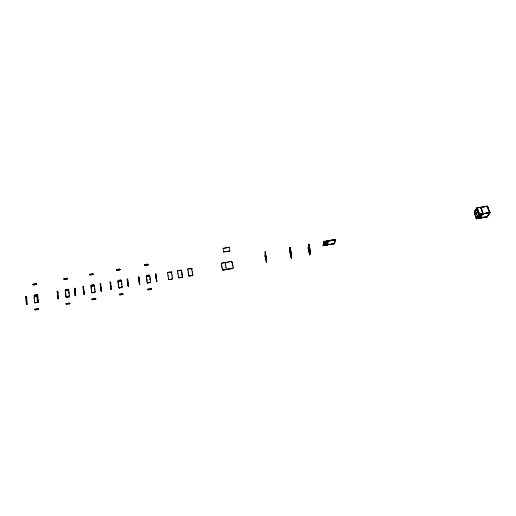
<?xml version="1.0" encoding="UTF-8"?>
<svg xmlns="http://www.w3.org/2000/svg" width="516" height="516" viewBox="0 0 516 516"><rect width="100%" height="100%" fill="white"/><g stroke="black" fill="none" stroke-linecap="round" stroke-linejoin="round"><path stroke-width="0.77" d="M266.611 262.347L264.953 255.717L265.25 251.776L265.85 256.252M265.172 256.562L265.385 257.632M265.243 253.33L265.25 251.776M265.605 258.697L266.114 259.825M266.385 261.154L266.624 260.832L266.05 260.838L266.669 261.96L266.379 262.554L266.404 258.845L265.476 252.963M266.669 261.96L266.553 261.967M266.327 261.747L266.695 258.8L266.14 256.091M289.915 251.311L289.753 249.434L290.398 249.596M290.205 251.26L289.928 247.454L290.676 249.66M289.824 252.343L289.96 250.312M290.044 249.383L289.682 250.247M290.218 247.403L289.844 248.39M290.295 254.465L290.592 254.304L290.295 254.465L289.837 252.234M290.289 253.156L290.811 254.169M290.45 251.311L290.689 252.382L290.992 252.221L290.689 252.382M291.534 256.723L291.192 256.504L291.534 256.723L291.598 255.156L289.928 247.454M290.76 256.594L291.063 256.433L290.76 256.594L290.302 254.356M291.708 254.949L291.353 254.736L291.321 255.091L291.759 254.388L291.637 253.853L291.34 254.014L290.689 249.544M290.908 255.955L291.405 258.148L290.772 256.484M291.076 254.13L291.224 256.117M291.114 258.194L291.43 256.974L291.405 258.148M291.192 256.504L291.153 256.916L291.476 256.458M291.25 256.775L291.598 255.156M291.411 255.001L291.759 254.388M291.514 256.065L291.353 254.736M291.611 255.039L291.643 254.685M309.639 254.93L310.006 253.704L309.639 254.93L308.033 248.157L308.181 247.112M308.336 246.067L308.749 245.19L308.336 246.067L308.587 247.125M308.71 246.306L309.013 246.138L308.71 246.306L308.478 245.126L308.903 244.126L310.522 251.092L310.026 251.802L310.4 250.55L309.761 250.84L310.11 250.602M309.097 246.429L308.903 244.126M308.445 248.061L308.2 247.003L308.607 246.132M308.62 244.178L309.136 245.313M308.594 248.938L308.291 249.099L308.82 250.105M308.826 249.899L309.09 250.847M308.968 248.97L309.232 249.925M309.11 248.035L309.355 249.105L309.665 248.938L309.355 249.105M308.781 251.215L309.039 252.163M309.645 249.054L309.116 246.313M309.606 248.454L310.09 250.718M309.284 253.227L309.516 254.401L310.013 254.33M309.471 252.692L309.716 253.756M309.613 251.769L310.148 252.788L309.774 250.731M309.923 251.608L310.148 252.788M309.8 253.227L310.026 253.595L310.297 251.866L309.864 253.498M309.864 252.84L310.29 252.55M310.316 251.75L310.432 251.66M323.08 245.513L323.893 241.391L335.4 239.372L334.497 243.784L323.08 245.513L329.814 244.332M323.145 245.777L323.893 241.391M324.042 242.036L324.448 241.404L324.396 242.256L324.042 242.036L324.448 241.404M323.448 245.616L323.848 244.997L323.738 245.564L323.39 245.352M323.745 244.139L324.209 243.171L324.029 244.094L323.68 243.875M324.106 242.307L324.158 241.456M324.312 245.19L325.473 244.874L325.512 245.255L324.312 245.19L325.473 244.874M324.377 245.455L324.332 245.074M325.157 241.559L326.305 241.359M326.867 241.095L329.543 240.791L327.983 241.623L328.079 241.159L326.931 241.359L326.892 240.978M328.705 244.694C329.202 243.804 326.176 246.196 326.112 244.765M326.931 241.359L329.543 240.791M327.234 242.223L327.196 241.843L327.234 242.223L324.945 242.63L327.26 242.107M327.344 244.107L327.312 244.829L326.176 245.029M327.312 244.829L327.408 244.371L327.596 244.778L328.731 244.578M327.821 243.152L327.725 242.275L327.596 243.462L328.015 242.23L327.886 243.417M330.105 240.527L331.343 240.475L330.169 240.791L330.13 240.411M329.369 244.468C331.704 243.668 329.466 245.242 329.305 244.203M330.169 240.791L331.343 240.475M331.898 240.211L333.072 239.895L333.11 240.275L331.962 240.475L331.923 240.095M331.117 244.268L332.278 243.952L331.117 244.268L331.078 243.894L332.188 243.804M333.11 240.275L331.988 240.359M333.646 239.792L333.684 240.179L334.574 239.908L333.646 239.792L333.684 240.179M332.82 243.971L333.697 243.707L332.755 243.707M333.607 243.558L333.671 243.823M333.891 243.507L334.31 242.888L334.239 243.72L333.891 243.507L334.31 242.888M334.297 242.288L334.736 241.049L334.587 242.236M333.955 243.771L334.026 242.933M334.865 239.856L334.729 240.443L335.148 239.805L334.8 239.592L335.148 239.805M334.497 243.784L335.4 239.372M231.671 261.625L231.529 262.134L231.22 261.709M231.245 262.005L231.632 261.696M231.316 261.993L231.561 261.554M486.756 206.419C486.633 207.755 487.775 205.781 486.672 206.548M476.352 218.616L474.23 212.263L476.99 207.89L487.549 206.052L489.839 212.715L487.955 215.456M476.087 209.78A0.884 0.755 22.6 0 1 476.558 208.896L477.319 207.838L477.597 210.064C478.132 209.509 478.687 211.154 477.939 211.096L478.287 212.121C478.822 211.566 479.377 213.211 478.635 213.147L479.035 214.495L490.2 212.54L478.951 214.237M476.255 209.909L476.571 209.406M477.145 208.116L477.59 208.193M474.643 213.153L474.997 212.979L474.643 213.153L474.984 214.166L475.339 213.992L474.984 214.166M476.597 210.077L476.952 209.902L476.597 210.077L476.249 209.057L474.23 212.263M477.248 209.045L477.61 208.864M477.597 210.064L477.958 209.889M475.662 216.198L476.016 216.03L475.662 216.198L475.404 215.056M477.939 211.096L478.3 210.915M480.396 207.703L480.59 207.4M476.636 208.774A0.89 0.761 22.6 0 1 477.236 207.961L480.744 207.239L481.009 208.387L481.338 207.78L481.705 207.987L481.086 208.258M484.311 213.405L484.318 213.792L483.202 213.985L481.022 207.187L481.37 208.212M478.287 212.121L478.648 211.947M481.338 207.78L481.615 207.735M476.081 217.094L476.623 218.191M478.635 213.147L478.996 212.973M481.712 209.238C481.293 208.935 481.95 210.87 482.06 210.264M490.2 212.54L487.175 216.984L476.158 218.919L479.061 214.056L479.512 214.521L479.08 215.178L480.009 214.901L478.829 215.191L479.512 214.521M476.158 218.919L479.145 214.314L489.748 212.457M479.338 214.005L478.977 214.179M479.428 214.263L477.184 207.967M476.429 218.494L477.19 218.087M477.461 216.907L479.338 215.92L478.493 216.069M476.513 218.745L477.261 217.965M479.835 215.998L478.725 216.198L478.725 216.572L481.028 216.062L478.725 216.572M479.97 214.275C480.015 214.914 481.615 213.695 481.176 214.34M477.493 218.468L478.596 218.274L476.784 218.32M479.39 215.559L481.699 215.043L479.474 215.436M482.408 211.289C481.989 210.986 482.647 212.927 482.757 212.315M477.41 218.59L478.513 218.397L478.506 218.016M478.429 218.139L480.319 217.971L480.144 217.462M484.401 213.663L481.802 214.23L482.918 214.037L480.66 207.361M487.168 206.658L486.827 206.452L486.801 206.845L487.078 206.4C486.156 206.684 487.743 207 487.078 206.4M480.938 207.316L487.272 206.097L487.62 207.116M480.048 217.481L480.648 216.939M480.28 217.197L478.068 217.584L480.196 216.939M482.828 213.392L483.286 213.863L482.589 214.533L483.105 213.347M480.151 217.836L480.815 216.83M480.557 217.223L481.093 216.785M480.835 217.178L480.428 217.791M481.615 217.849C482.073 217.107 479.99 218.713 479.132 218.287M487.975 208.142L488.323 209.167M484.853 213.424C484.905 214.056 486.498 212.844 486.059 213.482M481.531 217.597L483.95 217.062M483.421 217.43L482.234 217.746M485.924 216.933C483.26 216.817 484.324 218.107 485.053 216.868M486.769 213.25L487.794 212.798M488.678 210.193L489.026 211.218M487.884 213.056L486.685 213.372M488.271 212.824C488.342 213.437 489.568 212.295 489.194 212.934M485.524 216.894L486.62 216.701M489.381 212.244L489.407 213.34M486.517 216.881L485.608 217.152M489.471 212.502L487.188 206.226M486.988 216.907L487.401 216.294L486.711 216.959L486.898 216.655M171.789 279.221L169.403 279.537L171.789 279.221C171.505 278.259 173.886 278.898 171.744 278.95M230.233 268.926L231.381 268.61L230.233 268.926C230.317 268.049 228.717 269.12 230.188 268.655M181.767 277.466L179.387 277.776L182.677 277.021L181.696 277.086M192.042 275.654L189.669 275.963L192.945 275.215L191.971 275.28M223.331 270.139C225.84 269.333 223.228 270.629 223.267 269.765L222.628 269.984L223.267 269.765M225.144 269.823C227.659 269.01 225.047 270.307 225.086 269.442L224.441 269.668L225.086 269.442M226.601 269.565C229.278 268.675 226.118 270.307 226.485 268.92L226.485 268.92M228.42 269.242C230.929 268.436 228.324 269.733 228.356 268.868L227.717 269.088L228.356 268.868M231.974 268.617C233.935 267.965 231.742 269.042 231.916 268.243L231.349 268.449L231.916 268.243M34.869 309.49L34.54 309.258L37.823 308.568L38.59 309.265M66.261 303.543L66.061 303.976L66.261 303.543L69.312 303.002L70.015 303.705M92.203 298.957L92.003 299.39L92.203 298.957L95.234 298.422L95.866 298.854L95.595 299.183L95.866 298.854M119.467 294.139L119.261 294.572L119.467 294.139L122.486 293.604L123.092 294.32L120.802 294.939L120.718 294.565L119.809 294.726M148.066 289.083L151.065 288.554L151.62 289.276L148.376 289.96L147.853 289.515L148.066 289.083L147.853 289.515M37.907 308.665L38.571 308.981M69.383 303.098L69.995 303.427M34.772 309.394L37.932 308.949M66.287 303.827L69.408 303.382M92.299 299.332L95.266 298.7L95.899 299.132M119.557 294.513L122.84 293.649M148.15 289.463L151.104 288.831L151.62 289.276M34.54 309.258L35.32 309.948L37.539 309.665L35.294 309.671M91.971 299.106L92.635 299.815L95.666 299.28L94.718 299.164M122.847 294.475L122.763 294.094L123.092 294.32M147.815 289.237L148.337 289.682M68.847 303.737L69.795 303.853L66.751 304.395L66.061 303.976M34.559 309.542L35.32 309.948M92.003 299.39L92.635 299.815M120.718 294.565L121.905 294.352L121.995 294.733M37.429 309.29L38.377 309.413L38.268 309.032M120.75 294.842L119.486 294.959L119.228 294.288M223.538 251.943L229.775 251.253L229.491 247.248M483.163 207.206L484.582 206.961M476.61 208.883L476.674 209.954M476.474 209.025A0.884 0.755 22.6 0 0 476.01 209.909L475.681 209.967L475.939 211.109L475.875 210.044M475.933 210.031A0.884 0.755 22.7 0 0 475.359 210.934L475.03 210.992L475.294 212.134L474.952 211.115L475.539 211.038M475.068 211.786L474.791 211.831A0.884 0.755 22.7 0 1 475.365 210.928M474.662 211.966L474.991 211.908M323.958 241.656L335.465 239.637M333.717 240.063L334.574 239.908M480.144 214.411L481.26 214.217M485.027 213.553L486.143 213.36M488.439 212.953L489.278 212.811M265.476 252.853L264.96 251.821M488.742 214.327L487.788 215.365L487.975 215.062M477.545 217.165L478.377 215.869M34.03 296.023L34.417 296.068L34.03 296.023A0.935 0.813 -31.7 0 1 34.869 295.029L36.707 294.707A0.935 0.819 -31.6 0 1 37.668 295.384L37.662 298.435L37.745 296.5M65.222 290.547L65.603 290.592L65.222 290.547A0.922 0.819 -29.7 0 1 66.048 289.56L67.867 289.244A0.922 0.819 -29.6 0 1 68.841 289.915L68.841 289.915M90.913 286.038L91.28 286.09L90.913 286.038A0.916 0.819 -27.7 0 1 91.719 285.058L93.531 284.742A0.916 0.819 -27.5 0 1 94.512 285.406L94.512 285.406M117.912 281.304L118.261 281.355L117.912 281.304A0.909 0.819 -25 0 1 118.699 280.323L120.499 280.007A0.909 0.819 -24.8 0 1 121.486 280.672L121.486 280.672M146.718 277.473L146.228 276.331A0.897 0.819 -21.5 0 1 147.002 275.357L148.795 275.047A0.897 0.819 -21.3 0 1 149.788 275.705L149.788 275.705M324.5 244.255L326.022 243.984M25.8 296.784L26.193 296.829L25.8 296.784L26.348 303.84L26.103 296.732M36.707 294.707L37.597 295.565L37.133 294.797L34.869 295.029M57.115 291.295L57.495 291.34L57.115 291.295L57.773 298.306L57.418 291.243M65.3 290.65A0.922 0.819 -29.7 0 1 66.125 289.663L67.867 289.244M74.394 288.263L74.768 288.309L74.394 288.263L75.117 295.255L74.691 288.212M84.076 294.339L84.018 291.301L84.076 294.339L83.921 293.417L83.65 293.752L82.902 286.767L83.579 287.496L83.302 287.096M90.984 286.141A0.916 0.819 -27.7 0 1 91.79 285.161L93.531 284.742M100.098 283.755L100.459 283.8L100.098 283.755L100.904 290.714M110.301 281.962L110.843 288.96L110.005 282.013L110.714 282.678L110.843 283.774L110.489 283.723L110.843 283.774M117.964 281.407A0.909 0.819 -25 0 1 118.757 280.427L120.557 280.111A0.909 0.819 -24.8 0 1 121.544 280.775M127.11 279.014L127.704 279.749L127.11 279.014L127.955 285.838L128.271 285.612L128.619 286.49L127.974 285.664M138.43 277.028L138.772 277.079L138.43 277.028L139.365 283.935L138.727 276.976M146.273 276.434A0.897 0.819 -21.5 0 1 147.047 275.467L148.84 275.151A0.897 0.819 -21.3 0 1 149.834 275.808M155.445 274.041L155.78 274.099L155.445 274.041L156.4 280.827L156.696 280.607L156.69 281.549L156.903 281.291M83.269 286.819L82.902 286.767M110.359 282.065L110.005 282.013M25.91 297.164L26.587 297.5L25.89 296.887M57.218 291.669L57.844 292.011L57.199 291.392M74.498 288.637L75.091 288.986L74.472 288.36M110.392 282.342L110.547 283.826M155.522 274.422L155.987 274.789L155.484 274.151M26.284 297.551L26.755 297.416L26.529 298.583M37.294 295.616L37.752 295.481L38.255 302.408L35.72 302.46C36.088 303.395 33.669 302.802 35.739 302.744M57.521 291.785L57.979 291.933L58.56 298.835L57.753 298.029L58.56 298.835M75.207 288.908L74.762 288.76L75.207 288.908L75.317 290.011L74.943 289.966L75.317 290.011M83.553 287.219L83.508 288.573L83.579 287.496M100.71 284.206L101.271 288.38L100.91 288.328L101.271 288.38M127.407 279.801L127.671 279.478L127.91 280.775L127.562 280.73L127.91 280.775M138.675 277.543L139.062 277.698L139.655 284.548L138.965 277.492L138.707 277.821L138.514 277.408L139.004 277.769M156.69 281.549L155.651 274.564L155.987 274.789M35.249 295.81L36.449 295.597L36.559 295.971C35.823 296.777 34.933 295.462 35.359 296.184M66.435 290.334L67.628 290.127L67.731 290.502C67.009 291.301 66.125 289.992 66.538 290.714M92.119 285.825L93.306 285.619L93.402 285.993C92.693 286.786 91.816 285.49 92.216 286.206M119.106 281.091C122.376 280.446 116.79 281.749 120.376 281.259L120.293 280.885M146.228 276.331L146.57 276.382M147.421 276.125C150.098 276.021 147.176 275.699 147.505 276.499L148.679 276.292L148.595 275.918M167.397 272.616C178.375 272.067 165.559 270.79 167.597 273.809L167.597 273.809M177.349 270.868C188.308 270.326 175.498 269.049 177.549 272.061L177.549 272.061M187.592 269.075C198.537 268.526 185.728 267.256 187.792 270.261L187.792 270.261M225.028 262.502L221.416 263.25L225.028 262.502L225.234 263.689M231.832 261.309L225.331 262.56L231.832 261.309L232.039 262.489M480.506 217.668L481.609 217.475M26.755 297.416L26.264 297.274M35.333 295.907L36.539 295.694M57.979 291.933L57.773 293.094M66.512 290.437L67.706 290.224M92.183 285.929L93.37 285.722M100.839 284.413L100.414 284.258M127.775 279.685L127.375 279.53M326.725 244.765L328.002 244.539M264.953 255.717L266.662 262.502M334.433 243.52L331.375 244.332M476.075 218.661L476.629 218.565L474.739 212.921M478.113 218.307L479.603 218.042M481.086 217.784L482.576 217.52M486.814 216.778L487.175 216.984M35.269 296.087L36.559 295.971M66.461 290.611L67.731 290.502M92.145 286.103L93.402 285.993M119.138 281.368L120.376 281.259M324.396 245.339L325.531 245.139M481.699 217.726L480.596 217.92L480.422 217.41M484.04 217.32L485.143 217.126M225.55 263.076L225.608 263.457L225.834 263.025M26.432 298.487L26.826 298.532M34.108 297.139C34.778 296.848 33.572 298.106 34.327 299.022L34.327 299.022M65.326 291.656C65.571 291.153 65.829 294.068 65.48 293.43M68.938 291.024L69.176 292.895L68.802 292.849L69.176 292.895M83.553 289.657L83.437 288.476L83.805 288.521M91.029 287.141C91.255 286.644 91.551 289.541 91.209 288.908M94.628 286.509L94.879 288.38L94.512 288.328L94.879 288.38M118.041 282.4L118.603 284.206L118.248 284.155M121.621 281.768L121.886 283.626L121.537 283.581L121.886 283.626M149.646 276.847L149.982 276.899L149.492 275.757M171.518 273.009L171.815 274.88M181.464 271.261L182.064 273.08L181.742 273.022M191.707 269.462L192.017 271.326M221.306 264.263L221.512 265.45M225.415 264.656L225.627 265.837L225.705 264.605M232.226 263.457L232.439 264.637M26.851 300.222L26.909 304.408L26.735 298.435M74.943 289.966L75.588 292.895L75.213 292.849L75.588 292.895M101.091 287.173L101.149 287.277M110.985 285.432L110.876 286.69L110.785 283.671M128.129 282.529L127.781 282.484L128.265 283.632M146.95 279.221L146.615 279.169L147.099 280.317M149.885 278.595L150.369 279.743L150.033 279.691M156.096 277.505L156.987 281.491M167.823 275.473L168.016 276.666M177.788 273.719L177.988 274.912M188.043 271.919L188.25 273.106M75.11 291.74L75.478 291.785M221.686 266.417L221.899 267.604M34.314 300.041C34.985 299.751 33.779 301.022 34.527 301.931L34.527 301.931M57.934 295.887C58.424 295.571 57.844 297.88 58.263 298.887M65.577 294.546C65.829 294.043 66.087 296.964 65.732 296.326M69.202 293.907L69.434 295.784L69.06 295.739L69.434 295.784M91.326 290.018C91.551 289.521 91.854 292.417 91.506 291.792M94.925 289.379L95.183 291.25L94.815 291.205L95.183 291.25M111.172 286.638L110.876 286.69M118.377 285.258C118.59 284.767 118.932 287.651 118.59 287.019M121.963 284.626L122.234 286.49L121.879 286.445L122.234 286.49M171.944 275.866L172.247 277.743M181.909 274.112L182.509 275.931L182.187 275.879M192.165 272.306L192.481 274.177M83.734 288.425L84.089 291.398L83.721 291.353M225.808 266.811L226.014 267.998L226.098 266.759M232.626 265.611L232.839 266.791M291.237 256.007L291.624 255.833M222.074 268.578L222.286 269.765M37.784 301.247L38.178 301.292L37.952 302.466L37.404 301.608L38.255 302.408M101.465 290.147L101.104 290.102L101.581 291.256L100.872 290.437L101.581 291.256M111.314 288.302L111.198 289.56L111.108 286.535M128.484 285.387L128.136 285.342L128.619 286.49M147.337 282.071L146.996 282.02L147.486 283.168L149.53 282.529L148.305 282.633M150.272 281.446C151.433 281.355 148.64 283.723 150.42 282.542M75.749 294.675L75.555 295.842L75.51 292.798M168.242 278.337L168.442 279.53L169.396 279.362L168.442 279.53M178.226 276.576L178.426 277.776L179.381 277.602L178.426 277.776M188.501 274.77L188.701 275.963L189.656 275.796L188.701 275.963M26.348 303.84L26.639 303.505L27.213 304.356M75.117 295.255L75.388 294.92L75.858 295.784M37.333 301.796L37.726 301.841L37.333 301.796L36.83 294.849M57.695 298.209L58.076 298.254M75.039 295.158L75.413 295.204M83.953 293.701L83.65 293.752M26.335 303.563L27.006 303.885M75.091 294.978L75.684 295.313M83.908 293.862L84.372 294.288M111.346 289.031L110.811 288.683L111.501 289.508M139.823 284.019L139.333 283.665L139.952 284.497M156.864 281.014L156.4 280.659M67.048 297.229C64.984 297.281 67.377 297.88 67.022 296.952L69.241 296.952L69.06 295.739M92.828 292.688C90.777 292.74 93.138 293.34 92.803 292.411L94.996 292.417L94.815 291.205M119.886 287.638C123.395 286.864 117.151 288.644 119.918 287.915M233.026 267.765L233.09 268.139M35.72 302.46L37.036 302.628M67.022 296.952L68.299 296.835M75.381 295.365L75.71 295.591M92.803 292.411L94.06 292.295M111.05 289.083L111.379 289.308M290.998 257.665L291.456 257.594M36.946 302.531L37.868 302.37M68.222 296.739L69.241 296.952M93.996 292.198L94.996 292.417M147.292 281.968L147.441 283.065L148.389 283.007M122.066 287.644L121.112 287.702L122.066 287.644L121.879 286.445M223.583 252.208L223.041 248.37L229.272 247.158L229.336 247.551M229.323 247.428L223.041 248.37M33.108 284.464L32.998 284.09L36.017 283.561L36.778 284.29M64.171 279.053L63.849 278.827L67.074 278.15L67.777 278.885M89.655 274.209L89.455 274.641L89.655 274.209L92.648 273.693L93.273 274.164L93.009 274.486L93.273 274.164M116.545 269.526L116.339 269.952L116.545 269.526L119.519 269.004L120.093 269.487L119.048 270.171L117.874 270.378L117.783 270.003M144.757 264.605L147.718 264.089L148.266 264.843L145.067 265.521L144.512 264.766M36.107 283.665L36.759 284.019M67.151 278.253L67.751 278.614M33.018 284.368L36.126 283.942M64.094 278.95L67.177 278.524M89.752 274.589L92.674 273.964L93.299 274.435M116.635 269.9L119.557 269.275L120.125 269.752M144.841 264.985L147.75 264.36L148.266 264.843M32.785 284.245L33.553 284.974L36.572 284.445L35.636 284.329M89.429 274.37L90.087 275.112L93.074 274.589L92.145 274.473M116.887 270.158L116.571 270.378L117.816 270.274M119.886 269.913L120.093 269.487M147.137 264.998L144.732 265.463M148.021 265.005L148.234 264.579M33.534 284.697L34.443 284.542L34.553 284.916M119.048 270.171L118.957 269.797L119.802 269.533M32.805 284.516L33.553 284.974M34.533 284.639L35.727 284.432M63.874 279.104L64.558 279.562L66.725 279.304L66.629 278.924L66.725 279.304M65.513 279.233L66.699 279.027M89.455 274.641L90.087 275.112M66.648 279.201L67.557 279.04L67.454 278.666M224.273 251.814L225.744 251.556M227.214 251.298L228.685 251.047M229.433 251.04L229.775 251.253L229.42 250.918M38.042 299.499L38.087 301.196M37.275 295.339L37.752 295.481A0.935 0.813 -31.6 0 0 36.791 294.804M66.035 303.692L66.377 304.35M63.849 278.827L64.184 279.511M83.921 293.417L84.205 293.81M100.743 284.484L100.194 284.129L100.446 284.535M116.306 269.681L116.571 270.378M139.662 283.884L139.365 283.935M150.472 289.411L150.511 289.689M147.505 276.499L148.679 276.292M155.651 274.564L156.032 274.725L156.387 277.453M487.813 207.2L488.168 208.219M488.517 209.244L488.871 210.27M489.22 211.296L489.574 212.321M481.434 209.283L481.783 210.309M482.131 211.334L482.479 212.366M476.99 207.89L479.235 214.566M478.48 215.333L478.138 214.308L478.403 215.462M477.822 216.352L477.474 215.327L477.739 216.475M477.165 217.365L476.823 216.339L477.081 217.488M332.214 243.694L332.252 244.068M308.484 248.841L308.826 250.312M309.168 251.782L309.923 254.885M289.753 249.434L289.986 250.499M266.637 259.084L266.346 259.129M266.05 260.838L266.269 262.018M232.316 262.334L232.529 263.515M232.716 264.482L232.929 265.663M233.116 266.637L233.329 267.823M228.981 247.209L229.046 247.603M232.787 268.088L232.851 268.462M231.336 268.346L231.394 268.72M229.517 268.662L229.581 269.042M227.698 268.984L227.762 269.358M225.311 262.45L225.524 263.637M226.195 268.971L226.311 269.616M224.428 269.558L224.492 269.939M221.403 263.141L221.609 264.321M221.79 265.288L221.996 266.475M222.17 267.449L222.383 268.636M222.564 269.61L222.628 269.984M191.823 268.333L192.023 269.52M192.281 271.171L192.487 272.364M192.745 274.022L192.945 275.215M189.624 275.692L189.701 276.066M188.056 270.107L188.366 271.971M188.508 272.951L188.824 274.822M181.587 270.126L181.787 271.313M182.032 272.97L182.232 274.164M182.477 275.828L182.677 277.021M181.497 271.364L181.774 273.132M181.942 274.215L182.213 275.983M179.349 277.498L179.42 277.879M177.807 271.906L178.11 273.77M178.246 274.757L178.549 276.628M171.647 271.874L171.847 273.061M172.073 274.725L172.273 275.918M172.505 277.582L172.705 278.782M169.358 279.259L169.435 279.64M167.855 273.654L168.151 275.525M168.274 276.512L168.571 278.388M155.735 273.99L156.735 280.878M149.937 276.795L150.221 278.646M150.33 279.64L150.614 281.491M149.537 275.86L149.685 276.95M149.93 278.698L150.079 279.795M150.317 281.543L150.466 282.639M147.718 264.089L147.795 264.469M151.065 288.554L151.149 288.934M147.092 264.889L147.176 265.269M149.485 282.426L149.569 282.8M145.925 265.095L146.002 265.469M144.983 265.14L145.067 265.521M146.525 276.279L146.673 277.369M146.905 279.117L147.054 280.214M148.292 289.586L148.376 289.96M146.376 277.421L146.66 279.272M146.763 280.265L147.041 282.123M127.858 280.678L128.078 282.433M128.213 283.529L128.432 285.29M127.407 278.963L128.323 286.541M121.189 280.723L121.376 281.923M121.537 283.581L121.724 284.78M119.519 269.004L119.609 269.384M122.486 293.604L122.569 293.985M121.073 287.431L121.163 287.805M116.829 270.055L116.919 270.429M118.203 281.252L118.39 282.452M118.545 284.103L118.732 285.309M118.886 286.967L119.073 288.173M118.093 282.504L118.306 284.258M118.435 285.361L118.641 287.122M101.207 288.276L101.4 290.05M100.394 283.703L101.284 291.308M94.215 285.458L94.396 286.664M94.512 288.328L94.699 289.534M92.648 273.693L92.738 274.067M95.234 298.422L95.331 298.796M91.209 285.987L91.39 287.193M91.506 288.857L91.687 290.063M91.803 291.733L91.983 292.946M91.093 287.244L91.274 289.012M91.39 290.115L91.571 291.888M83.199 286.715L83.882 293.598M75.239 289.915L75.407 291.688M75.181 291.837L75.284 292.946M75.213 292.849L75.323 294.036M68.538 289.966L68.718 291.172M68.802 292.849L68.976 294.055M65.526 290.495L65.7 291.701M65.777 293.378L65.958 294.591M66.035 296.274L66.209 297.487M65.403 291.753L65.558 293.533M65.655 294.642L65.816 296.423M37.133 294.797L37.636 301.744M34.327 295.971L34.501 297.184M34.533 298.874L34.701 300.086M34.74 301.783L34.907 303.002M474.714 211.953A0.884 0.755 22.7 0 1 475.288 211.05M475.442 210.812A0.884 0.755 22.7 0 1 476.01 209.902M476.745 208.748A0.89 0.761 22.6 0 1 477.319 207.838M479.377 207.696A0.89 0.755 22.7 0 0 478.932 207.671L479.009 207.542A0.89 0.761 22.7 0 1 479.674 207.664M290.379 252.124L290.605 253.304L290.379 252.124M324.583 244.403L326.867 244.004L324.583 244.403M324.777 243.462L327.06 243.062L324.777 243.462M475.926 213.663L476.184 214.804L475.926 213.663M476.578 212.644L476.836 213.785L476.578 212.644M477.236 211.618L477.493 212.766L477.236 211.618M481.938 215.52L481.286 216.507L481.938 215.52M139.159 278.692L139.159 278.692M156.142 275.705L156.142 275.705M139.533 281.536L139.533 281.536M156.541 278.543L156.541 278.543"/></g></svg>
